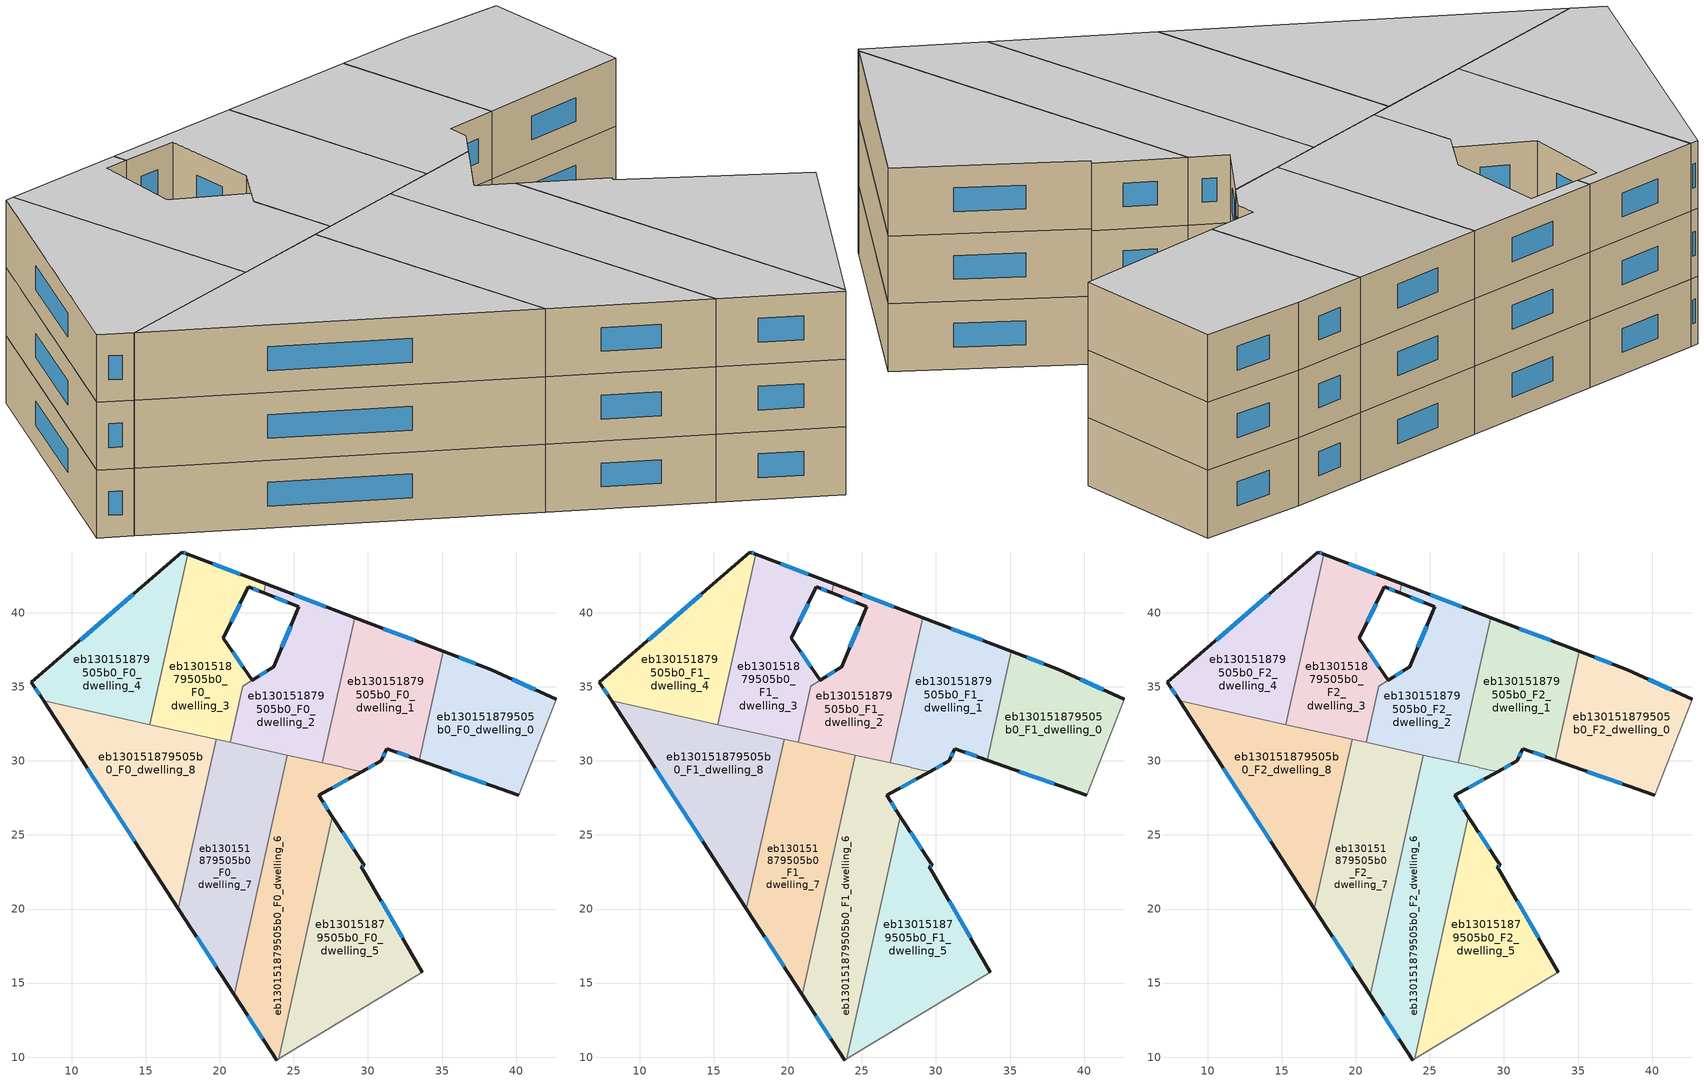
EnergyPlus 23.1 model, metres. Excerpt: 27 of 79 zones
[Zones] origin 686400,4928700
eb130151879505b0_F0_dwelling_0
 floor ground (EU_floor_Construction): 42.69,34.17 40.18,27.68 33.46,30.05 35.09,37.39 38.32,36.16 z0
 wall outside (EU_wall_Construction): 33.46,30.05 40.18,27.68 / 42.69,34.17 38.32,36.16 35.09,37.39 z0:3
 wall to eb130151879505b0_F0_dwelling_1 (EU_wall_Construction): 35.09,37.39 33.46,30.05 z0:3
 wall adiabatic (EU_wall_Construction): 40.18,27.68 42.69,34.17 z0:3
 window (EU_Window_Construction): 35.64,29.28 38,28.45 / 37.28,36.56 36.14,36.99 / 41.28,34.81 39.74,35.51 z0.97:2.03
eb130151879505b0_F0_dwelling_1
 floor ground (EU_floor_Construction): 35.09,37.39 33.46,30.05 31.26,30.83 30.91,30.01 29.58,29.27 26.93,29.86 29.1,39.66 z0
 wall outside (EU_wall_Construction): 35.09,37.39 29.1,39.66 / 29.58,29.27 30.91,30.01 31.26,30.83 33.46,30.05 z0:3
 wall to eb130151879505b0_F0_dwelling_2 (EU_wall_Construction): 29.1,39.66 26.93,29.86 z0:3
 wall to eb130151879505b0_F0_dwelling_6 (EU_wall_Construction): 26.93,29.86 28.33,29.55 29.58,29.27 z0:3
 window (EU_Window_Construction): 33.15,38.12 31.04,38.93 / 31.97,30.57 32.74,30.3 / 31.02,30.27 31.14,30.56 / 30.01,29.51 30.47,29.77 z0.97:2.03
eb130151879505b0_F0_dwelling_2
 floor ground (EU_floor_Construction): 29.1,39.66 26.93,29.86 20.71,31.24 21.55,35.03 23.65,36.35 25.33,40.4 22.95,41.34 23.09,41.95 z0
 wall outside (EU_wall_Construction): 22.95,41.34 25.33,40.4 23.65,36.35 22.2,35.45 / 29.1,39.66 23.09,41.95 z0:3
 wall to eb130151879505b0_F0_dwelling_3 (EU_wall_Construction): 23.09,41.95 22.95,41.34 / 21.55,35.03 20.71,31.24 / 22.2,35.45 21.55,35.04 z0:3
 wall to eb130151879505b0_F0_dwelling_7 (EU_wall_Construction): 20.71,31.24 24.57,30.39 z0:3
 wall to eb130151879505b0_F0_dwelling_6 (EU_wall_Construction): 24.56,30.39 26.93,29.86 z0:3
 window (EU_Window_Construction): 24.79,39.08 24.19,37.66 / 23.72,41.04 24.56,40.7 / 27.15,40.4 25.04,41.21 / 23.18,36.06 22.67,35.74 z0.97:2.03
eb130151879505b0_F0_dwelling_3
 floor ground (EU_floor_Construction): 23.09,41.95 22.95,41.34 21.94,41.75 20.22,38.27 22.2,35.45 21.55,35.04 20.71,31.24 15.27,32.45 17.82,43.95 z0
 wall outside (EU_wall_Construction): 23.09,41.95 17.82,43.95 / 22.2,35.45 20.22,38.27 21.94,41.75 22.95,41.34 z0:3
 wall to eb130151879505b0_F0_dwelling_4 (EU_wall_Construction): 17.82,43.95 15.27,32.45 z0:3
 wall to eb130151879505b0_F0_dwelling_8 (EU_wall_Construction): 15.27,32.45 19.74,31.46 z0:3
 wall to eb130151879505b0_F0_dwelling_7 (EU_wall_Construction): 19.75,31.46 20.71,31.24 z0:3
 window (EU_Window_Construction): 21.38,42.6 19.53,43.3 / 22.27,41.62 22.62,41.47 / 20.77,39.4 21.38,40.62 / 21.56,36.36 20.86,37.35 z0.97:2.03
eb130151879505b0_F0_dwelling_4
 floor ground (EU_floor_Construction): 17.82,43.95 15.27,32.45 8.11,34.04 7.29,35.31 17.44,44.1 z0
 wall outside (EU_wall_Construction): 17.82,43.95 17.44,44.1 7.29,35.31 8.11,34.04 z0:3
 wall to eb130151879505b0_F0_dwelling_8 (EU_wall_Construction): 8.11,34.04 15.27,32.45 z0:3
 window (EU_Window_Construction): 17.7,44 17.56,44.05 / 7.55,34.9 7.84,34.45 / 14.15,41.25 10.58,38.16 z0.97:2.03
eb130151879505b0_F0_dwelling_5
 floor ground (EU_floor_Construction): 29.73,22.96 29.55,22.85 33.68,15.75 23.97,9.89 27.6,26.24 z0
 wall outside (EU_wall_Construction): 33.68,15.75 29.55,22.85 29.73,22.96 27.6,26.24 z0:3
 wall adiabatic (EU_wall_Construction): 23.97,9.89 33.68,15.75 z0:3
 wall to eb130151879505b0_F0_dwelling_6 (EU_wall_Construction): 27.6,26.24 23.97,9.89 z0:3
 window (EU_Window_Construction): 29.04,24.02 28.29,25.18 / 29.61,22.88 29.67,22.92 / 32.34,18.05 30.88,20.55 z0.97:2.03
eb130151879505b0_F0_dwelling_6
 floor ground (EU_floor_Construction): 29.58,29.27 26.67,27.67 27.6,26.24 23.97,9.89 23.83,9.81 20.97,14.21 24.56,30.39 z0
 wall outside (EU_wall_Construction): 27.6,26.24 26.67,27.67 29.58,29.27 / 20.97,14.21 23.83,9.81 z0:3
 wall to eb130151879505b0_F0_dwelling_7 (EU_wall_Construction): 24.56,30.39 20.97,14.21 z0:3
 wall adiabatic (EU_wall_Construction): 23.83,9.81 23.97,9.89 z0:3
 window (EU_Window_Construction): 27.61,28.19 28.63,28.75 / 27.29,26.7 26.97,27.2 / 21.9,12.79 22.91,11.24 z0.97:2.03
eb130151879505b0_F0_dwelling_7
 floor ground (EU_floor_Construction): 24.56,30.39 20.97,14.21 17.21,20.02 19.74,31.46 z0
 wall outside (EU_wall_Construction): 17.21,20.02 20.97,14.21 z0:3
 wall to eb130151879505b0_F0_dwelling_8 (EU_wall_Construction): 19.74,31.46 17.21,20.02 z0:3
 window (EU_Window_Construction): 18.43,18.14 19.75,16.1 z0.97:2.03
eb130151879505b0_F0_dwelling_8
 floor ground (EU_floor_Construction): 19.74,31.46 17.21,20.02 8.11,34.04 z0
 wall outside (EU_wall_Construction): 8.11,34.04 17.21,20.02 z0:3
 window (EU_Window_Construction): 11.06,29.5 14.26,24.57 z0.97:2.03
eb130151879505b0_F1_dwelling_0
 floor to eb130151879505b0_F0_dwelling_0 (EU_floor_Construction): 42.69,34.17 40.18,27.68 33.46,30.05 35.09,37.39 38.32,36.16 z3
 wall outside (EU_wall_Construction): 33.46,30.05 40.18,27.68 / 42.69,34.17 38.32,36.16 35.09,37.39 z3:6
 wall to eb130151879505b0_F1_dwelling_1 (EU_wall_Construction): 35.09,37.39 33.46,30.05 z3:6
 wall adiabatic (EU_wall_Construction): 40.18,27.68 42.69,34.17 z3:6
 window (EU_Window_Construction): 35.64,29.28 38,28.45 / 37.28,36.56 36.14,36.99 / 41.28,34.81 39.74,35.51 z3.97:5.03
eb130151879505b0_F1_dwelling_1
 floor to eb130151879505b0_F0_dwelling_1 (EU_floor_Construction): 35.09,37.39 33.46,30.05 31.26,30.83 30.91,30.01 29.58,29.27 26.93,29.86 29.1,39.66 z3
 wall outside (EU_wall_Construction): 35.09,37.39 29.1,39.66 / 29.58,29.27 30.91,30.01 31.26,30.83 33.46,30.05 z3:6
 wall to eb130151879505b0_F1_dwelling_2 (EU_wall_Construction): 29.1,39.66 26.93,29.86 z3:6
 wall to eb130151879505b0_F1_dwelling_6 (EU_wall_Construction): 26.93,29.86 28.33,29.55 29.58,29.27 z3:6
 window (EU_Window_Construction): 33.15,38.12 31.04,38.93 / 31.97,30.57 32.74,30.3 / 31.02,30.27 31.14,30.56 / 30.01,29.51 30.47,29.77 z3.97:5.03
eb130151879505b0_F1_dwelling_2
 floor to eb130151879505b0_F0_dwelling_2 (EU_floor_Construction): 29.1,39.66 26.93,29.86 20.71,31.24 21.55,35.04 23.65,36.35 25.33,40.4 22.95,41.34 23.09,41.95 z3
 wall outside (EU_wall_Construction): 22.95,41.34 25.33,40.4 23.65,36.35 22.2,35.45 / 29.1,39.66 23.09,41.95 z3:6
 wall to eb130151879505b0_F1_dwelling_3 (EU_wall_Construction): 23.09,41.95 22.95,41.34 / 21.55,35.03 20.71,31.24 / 22.2,35.45 21.55,35.04 z3:6
 wall to eb130151879505b0_F1_dwelling_7 (EU_wall_Construction): 20.71,31.24 24.57,30.39 z3:6
 wall to eb130151879505b0_F1_dwelling_6 (EU_wall_Construction): 24.56,30.39 26.93,29.86 z3:6
 window (EU_Window_Construction): 24.79,39.08 24.19,37.66 / 23.72,41.04 24.56,40.7 / 27.15,40.4 25.04,41.21 / 23.18,36.06 22.67,35.74 z3.97:5.03
eb130151879505b0_F1_dwelling_3
 floor to eb130151879505b0_F0_dwelling_3 (EU_floor_Construction): 23.09,41.95 22.95,41.34 21.94,41.75 20.22,38.27 22.2,35.45 21.55,35.04 20.71,31.24 15.27,32.45 17.82,43.95 z3
 wall outside (EU_wall_Construction): 23.09,41.95 17.82,43.95 / 22.2,35.45 20.22,38.27 21.94,41.75 22.95,41.34 z3:6
 wall to eb130151879505b0_F1_dwelling_4 (EU_wall_Construction): 17.82,43.95 15.27,32.45 z3:6
 wall to eb130151879505b0_F1_dwelling_8 (EU_wall_Construction): 15.27,32.45 19.74,31.46 z3:6
 wall to eb130151879505b0_F1_dwelling_7 (EU_wall_Construction): 19.75,31.46 20.71,31.24 z3:6
 window (EU_Window_Construction): 21.38,42.6 19.53,43.3 / 22.27,41.62 22.62,41.47 / 20.77,39.4 21.38,40.62 / 21.56,36.36 20.86,37.35 z3.97:5.03
eb130151879505b0_F1_dwelling_4
 floor to eb130151879505b0_F0_dwelling_4 (EU_floor_Construction): 17.82,43.95 15.27,32.45 8.11,34.04 7.29,35.31 17.44,44.1 z3
 wall outside (EU_wall_Construction): 17.82,43.95 17.44,44.1 7.29,35.31 8.11,34.04 z3:6
 wall to eb130151879505b0_F1_dwelling_8 (EU_wall_Construction): 8.11,34.04 15.27,32.45 z3:6
 window (EU_Window_Construction): 17.7,44 17.56,44.05 / 7.55,34.9 7.84,34.45 / 14.15,41.25 10.58,38.16 z3.97:5.03
eb130151879505b0_F1_dwelling_5
 floor to eb130151879505b0_F0_dwelling_5 (EU_floor_Construction): 29.73,22.96 29.55,22.85 33.68,15.75 23.97,9.89 27.6,26.24 z3
 wall outside (EU_wall_Construction): 33.68,15.75 29.55,22.85 29.73,22.96 27.6,26.24 z3:6
 wall adiabatic (EU_wall_Construction): 23.97,9.89 33.68,15.75 z3:6
 wall to eb130151879505b0_F1_dwelling_6 (EU_wall_Construction): 27.6,26.24 23.97,9.89 z3:6
 window (EU_Window_Construction): 29.04,24.02 28.29,25.18 / 29.61,22.88 29.67,22.92 / 32.34,18.05 30.88,20.55 z3.97:5.03
eb130151879505b0_F1_dwelling_6
 floor to eb130151879505b0_F0_dwelling_6 (EU_floor_Construction): 29.58,29.27 26.67,27.67 27.6,26.24 23.97,9.89 23.83,9.81 20.97,14.21 24.56,30.39 z3
 wall outside (EU_wall_Construction): 27.6,26.24 26.67,27.67 29.58,29.27 / 20.97,14.21 23.83,9.81 z3:6
 wall to eb130151879505b0_F1_dwelling_7 (EU_wall_Construction): 24.56,30.39 20.97,14.21 z3:6
 wall adiabatic (EU_wall_Construction): 23.83,9.81 23.97,9.89 z3:6
 window (EU_Window_Construction): 27.61,28.19 28.63,28.75 / 27.29,26.7 26.97,27.2 / 21.9,12.79 22.91,11.24 z3.97:5.03
eb130151879505b0_F1_dwelling_7
 floor to eb130151879505b0_F0_dwelling_7 (EU_floor_Construction): 24.56,30.39 20.97,14.21 17.21,20.02 19.74,31.46 z3
 wall outside (EU_wall_Construction): 17.21,20.02 20.97,14.21 z3:6
 wall to eb130151879505b0_F1_dwelling_8 (EU_wall_Construction): 19.74,31.46 17.21,20.02 z3:6
 window (EU_Window_Construction): 18.43,18.14 19.75,16.1 z3.97:5.03
eb130151879505b0_F1_dwelling_8
 floor to eb130151879505b0_F0_dwelling_8 (EU_floor_Construction): 19.74,31.46 17.21,20.02 8.11,34.04 z3
 wall outside (EU_wall_Construction): 8.11,34.04 17.21,20.02 z3:6
 window (EU_Window_Construction): 11.06,29.5 14.26,24.57 z3.97:5.03
eb130151879505b0_F2_dwelling_0
 floor to eb130151879505b0_F1_dwelling_0 (EU_floor_Construction): 42.69,34.17 40.18,27.68 33.46,30.05 35.09,37.39 38.32,36.16 z6
 wall outside (EU_wall_Construction): 33.46,30.05 40.18,27.68 / 42.69,34.17 38.32,36.16 35.09,37.39 z6:9
 wall to eb130151879505b0_F2_dwelling_1 (EU_wall_Construction): 35.09,37.39 33.46,30.05 z6:9
 wall adiabatic (EU_wall_Construction): 40.18,27.68 42.69,34.17 z6:9
 window (EU_Window_Construction): 35.64,29.28 38,28.45 / 37.28,36.56 36.14,36.99 / 41.28,34.81 39.74,35.51 z6.97:8.03
 ceiling to eb130151879505b0_F3_dwelling_0 (EU_floor_Construction): 40.18,27.68 42.69,34.17 38.32,36.16 35.09,37.39 33.46,30.05 z9
eb130151879505b0_F2_dwelling_1
 floor to eb130151879505b0_F1_dwelling_1 (EU_floor_Construction): 35.09,37.39 33.46,30.05 31.26,30.83 30.91,30.01 29.58,29.27 26.93,29.86 29.1,39.66 z6
 wall outside (EU_wall_Construction): 35.09,37.39 29.1,39.66 / 29.58,29.27 30.91,30.01 31.26,30.83 33.46,30.05 z6:9
 wall to eb130151879505b0_F2_dwelling_2 (EU_wall_Construction): 29.1,39.66 26.93,29.86 z6:9
 wall to eb130151879505b0_F2_dwelling_6 (EU_wall_Construction): 26.93,29.86 28.33,29.55 29.58,29.27 z6:9
 window (EU_Window_Construction): 33.15,38.12 31.04,38.93 / 31.97,30.57 32.74,30.3 / 31.02,30.27 31.14,30.56 / 30.01,29.51 30.47,29.77 z6.97:8.03
 ceiling to eb130151879505b0_F3_dwelling_1 (EU_floor_Construction): 33.46,30.05 35.09,37.39 29.1,39.66 26.93,29.86 29.58,29.27 30.91,30.01 31.26,30.83 z9
eb130151879505b0_F2_dwelling_2
 floor to eb130151879505b0_F1_dwelling_2 (EU_floor_Construction): 29.1,39.66 26.93,29.86 20.71,31.24 21.55,35.04 23.65,36.35 25.33,40.4 22.95,41.34 23.09,41.95 z6
 wall outside (EU_wall_Construction): 22.95,41.34 25.33,40.4 23.65,36.35 22.2,35.45 / 29.1,39.66 23.09,41.95 z6:9
 wall to eb130151879505b0_F2_dwelling_3 (EU_wall_Construction): 23.09,41.95 22.95,41.34 / 21.55,35.03 20.71,31.24 / 22.2,35.45 21.55,35.04 z6:9
 wall to eb130151879505b0_F2_dwelling_7 (EU_wall_Construction): 20.71,31.24 24.57,30.39 z6:9
 wall to eb130151879505b0_F2_dwelling_6 (EU_wall_Construction): 24.56,30.39 26.93,29.86 z6:9
 window (EU_Window_Construction): 24.79,39.08 24.19,37.66 / 23.72,41.04 24.56,40.7 / 27.15,40.4 25.04,41.21 / 23.18,36.06 22.67,35.74 z6.97:8.03
 ceiling to eb130151879505b0_F3_dwelling_2 (EU_floor_Construction): 26.93,29.86 29.1,39.66 23.09,41.95 22.95,41.34 25.33,40.4 23.65,36.35 21.55,35.04 20.71,31.24 z9
eb130151879505b0_F2_dwelling_3
 floor to eb130151879505b0_F1_dwelling_3 (EU_floor_Construction): 23.09,41.95 22.95,41.34 21.94,41.75 20.22,38.27 22.2,35.45 21.55,35.04 20.71,31.24 15.27,32.45 17.82,43.95 z6
 wall outside (EU_wall_Construction): 23.09,41.95 17.82,43.95 / 22.2,35.45 20.22,38.27 21.94,41.75 22.95,41.34 z6:9
 wall to eb130151879505b0_F2_dwelling_4 (EU_wall_Construction): 17.82,43.95 15.27,32.45 z6:9
 wall to eb130151879505b0_F2_dwelling_8 (EU_wall_Construction): 15.27,32.45 19.74,31.46 z6:9
 wall to eb130151879505b0_F2_dwelling_7 (EU_wall_Construction): 19.75,31.46 20.71,31.24 z6:9
 window (EU_Window_Construction): 21.38,42.6 19.53,43.3 / 22.27,41.62 22.62,41.47 / 20.77,39.4 21.38,40.62 / 21.56,36.36 20.86,37.35 z6.97:8.03
 ceiling to eb130151879505b0_F3_dwelling_3 (EU_floor_Construction): 20.71,31.24 21.55,35.04 22.2,35.45 20.22,38.27 21.94,41.75 22.95,41.34 23.09,41.95 17.82,43.95 15.27,32.45 z9
eb130151879505b0_F2_dwelling_4
 floor to eb130151879505b0_F1_dwelling_4 (EU_floor_Construction): 17.82,43.95 15.27,32.45 8.11,34.04 7.29,35.31 17.44,44.1 z6
 wall outside (EU_wall_Construction): 17.82,43.95 17.44,44.1 7.29,35.31 8.11,34.04 z6:9
 wall to eb130151879505b0_F2_dwelling_8 (EU_wall_Construction): 8.11,34.04 15.27,32.45 z6:9
 window (EU_Window_Construction): 17.7,44 17.56,44.05 / 7.55,34.9 7.84,34.45 / 14.15,41.25 10.58,38.16 z6.97:8.03
 ceiling to eb130151879505b0_F3_dwelling_4 (EU_floor_Construction): 15.27,32.45 17.82,43.95 17.44,44.1 7.29,35.31 8.11,34.04 z9
eb130151879505b0_F2_dwelling_5
 floor to eb130151879505b0_F1_dwelling_5 (EU_floor_Construction): 29.73,22.96 29.55,22.85 33.68,15.75 23.97,9.89 27.6,26.24 z6
 wall outside (EU_wall_Construction): 33.68,15.75 29.55,22.85 29.73,22.96 27.6,26.24 z6:9
 wall adiabatic (EU_wall_Construction): 23.97,9.89 33.68,15.75 z6:9
 wall to eb130151879505b0_F2_dwelling_6 (EU_wall_Construction): 27.6,26.24 23.97,9.89 z6:9
 window (EU_Window_Construction): 29.04,24.02 28.29,25.18 / 29.61,22.88 29.67,22.92 / 32.34,18.05 30.88,20.55 z6.97:8.03
 ceiling to eb130151879505b0_F3_dwelling_5 (EU_floor_Construction): 33.68,15.75 29.55,22.85 29.73,22.96 27.6,26.24 23.97,9.89 z9
eb130151879505b0_F2_dwelling_6
 floor to eb130151879505b0_F1_dwelling_6 (EU_floor_Construction): 29.58,29.27 26.67,27.67 27.6,26.24 23.97,9.89 23.83,9.81 20.97,14.21 24.56,30.39 z6
 wall outside (EU_wall_Construction): 27.6,26.24 26.67,27.67 29.58,29.27 / 20.97,14.21 23.83,9.81 z6:9
 wall to eb130151879505b0_F2_dwelling_7 (EU_wall_Construction): 24.56,30.39 20.97,14.21 z6:9
 wall adiabatic (EU_wall_Construction): 23.83,9.81 23.97,9.89 z6:9
 window (EU_Window_Construction): 27.61,28.19 28.63,28.75 / 27.29,26.7 26.97,27.2 / 21.9,12.79 22.91,11.24 z6.97:8.03
 ceiling to eb130151879505b0_F3_dwelling_6 (EU_floor_Construction): 23.97,9.89 27.6,26.24 26.67,27.67 29.58,29.27 24.56,30.39 20.97,14.21 23.83,9.81 z9
eb130151879505b0_F2_dwelling_7
 floor to eb130151879505b0_F1_dwelling_7 (EU_floor_Construction): 24.56,30.39 20.97,14.21 17.21,20.02 19.74,31.46 z6
 wall outside (EU_wall_Construction): 17.21,20.02 20.97,14.21 z6:9
 wall to eb130151879505b0_F2_dwelling_8 (EU_wall_Construction): 19.74,31.46 17.21,20.02 z6:9
 window (EU_Window_Construction): 18.43,18.14 19.75,16.1 z6.97:8.03
 ceiling to eb130151879505b0_F3_dwelling_7 (EU_floor_Construction): 20.97,14.21 24.56,30.39 19.74,31.46 17.21,20.02 z9
eb130151879505b0_F2_dwelling_8
 floor to eb130151879505b0_F1_dwelling_8 (EU_floor_Construction): 19.74,31.46 17.21,20.02 8.11,34.04 z6
 wall outside (EU_wall_Construction): 8.11,34.04 17.21,20.02 z6:9
 window (EU_Window_Construction): 11.06,29.5 14.26,24.57 z6.97:8.03
 ceiling to eb130151879505b0_F3_dwelling_8 (EU_floor_Construction): 17.21,20.02 19.74,31.46 8.11,34.04 z9
[Building]
EU S2 Campaign: North Axis=0; Terrain=City; Solar Distribution=FullExterior
[Site:Location]
Bologna: Latitude=44.5; Longitude=11.25; Time Zone=1; Elevation=37
[SizingPeriod:WeatherFileDays]
AnnualSizingPeriod: Begin Month=1; Begin Day of Month=1; End Month=12; End Day of Month=31; Day of Week for Start Day=Monday; Use Weather File Daylight Saving Period=No; Use Weather File Rain and Snow Indicators=No
[MATERIAL]
EU_InternalMass_Material: Roughness=MediumRough; Thickness=0.1; Conductivity=1; Density=1800; Specific Heat=900; Thermal Absorptance=0.9; Solar Absorptance=0.7; Visible Absorptance=0.7
[MATERIAL:NOMASS] Roughness=MediumRough; Thermal Absorptance=0.9; Solar Absorptance=0.7; Visible Absorptance=0.7
Name | Thermal Resistance
EU_wall_NoMass | 0.779417
EU_floor_NoMass | 0.588222
[WINDOWMATERIAL:SIMPLEGLAZINGSYSTEM]
EU_Window_SimpleGlazing: UFactor=5.16242; Solar Heat Gain Coefficient=0.85; Visible Transmittance=0.85
[CONSTRUCTION]
EU_wall_Construction: EU_wall_NoMass
EU_floor_Construction: EU_floor_NoMass
EU_Window_Construction: EU_Window_SimpleGlazing
EU_InternalMass_Construction: EU_InternalMass_Material
[ZONE] Type=1; Multiplier=1; Ceiling Height=autocalculate; Floor Area=autocalculate; Part of Total Floor Area=Yes
Name | Volume
eb130151879505b0_F0_dwelling_0; eb130151879505b0_F1_dwelling_0; eb130151879505b0_F2_dwelling_0 | 167.544
eb130151879505b0_F0_dwelling_1; eb130151879505b0_F1_dwelling_1; eb130151879505b0_F2_dwelling_1 | 167.555
eb130151879505b0_F0_dwelling_2 | 166.694
eb130151879505b0_F1_dwelling_2; eb130151879505b0_F2_dwelling_2 | 166.708
eb130151879505b0_F0_dwelling_3; eb130151879505b0_F1_dwelling_3; eb130151879505b0_F2_dwelling_3 | 168.434
eb130151879505b0_F0_dwelling_4; eb130151879505b0_F1_dwelling_4; eb130151879505b0_F2_dwelling_4 | 167.542
eb130151879505b0_F0_dwelling_5; eb130151879505b0_F1_dwelling_5; eb130151879505b0_F2_dwelling_5 | 207.265
eb130151879505b0_F0_dwelling_6; eb130151879505b0_F1_dwelling_6; eb130151879505b0_F2_dwelling_6 | 211.635
eb130151879505b0_F0_dwelling_7; eb130151879505b0_F1_dwelling_7; eb130151879505b0_F2_dwelling_7 | 209.461
eb130151879505b0_F0_dwelling_8; eb130151879505b0_F1_dwelling_8; eb130151879505b0_F2_dwelling_8 | 209.459
[INTERNALMASS] Construction=EU_InternalMass_Construction
Name | Zone or ZoneList | Surface Area
eb130151879505b0_F0_dwelling_0_EU_InternalMass | eb130151879505b0_F0_dwelling_0 | 55.8482
eb130151879505b0_F0_dwelling_1_EU_InternalMass | eb130151879505b0_F0_dwelling_1 | 55.8522
eb130151879505b0_F0_dwelling_2_EU_InternalMass | eb130151879505b0_F0_dwelling_2 | 55.5715
eb130151879505b0_F0_dwelling_3_EU_InternalMass | eb130151879505b0_F0_dwelling_3 | 56.1447
eb130151879505b0_F0_dwelling_4_EU_InternalMass | eb130151879505b0_F0_dwelling_4 | 55.8472
eb130151879505b0_F0_dwelling_5_EU_InternalMass | eb130151879505b0_F0_dwelling_5 | 69.0888
eb130151879505b0_F0_dwelling_6_EU_InternalMass | eb130151879505b0_F0_dwelling_6 | 70.5461
eb130151879505b0_F0_dwelling_7_EU_InternalMass | eb130151879505b0_F0_dwelling_7 | 69.8207
eb130151879505b0_F0_dwelling_8_EU_InternalMass | eb130151879505b0_F0_dwelling_8 | 69.8195
eb130151879505b0_F1_dwelling_0_EU_InternalMass | eb130151879505b0_F1_dwelling_0 | 55.8482
eb130151879505b0_F1_dwelling_1_EU_InternalMass | eb130151879505b0_F1_dwelling_1 | 55.8522
eb130151879505b0_F1_dwelling_2_EU_InternalMass | eb130151879505b0_F1_dwelling_2 | 55.5715
eb130151879505b0_F1_dwelling_3_EU_InternalMass | eb130151879505b0_F1_dwelling_3 | 56.1447
eb130151879505b0_F1_dwelling_4_EU_InternalMass | eb130151879505b0_F1_dwelling_4 | 55.8472
eb130151879505b0_F1_dwelling_5_EU_InternalMass | eb130151879505b0_F1_dwelling_5 | 69.0888
eb130151879505b0_F1_dwelling_6_EU_InternalMass | eb130151879505b0_F1_dwelling_6 | 70.5461
eb130151879505b0_F1_dwelling_7_EU_InternalMass | eb130151879505b0_F1_dwelling_7 | 69.8207
eb130151879505b0_F1_dwelling_8_EU_InternalMass | eb130151879505b0_F1_dwelling_8 | 69.8195
eb130151879505b0_F2_dwelling_0_EU_InternalMass | eb130151879505b0_F2_dwelling_0 | 55.8482
eb130151879505b0_F2_dwelling_1_EU_InternalMass | eb130151879505b0_F2_dwelling_1 | 55.8522
eb130151879505b0_F2_dwelling_2_EU_InternalMass | eb130151879505b0_F2_dwelling_2 | 55.5715
eb130151879505b0_F2_dwelling_3_EU_InternalMass | eb130151879505b0_F2_dwelling_3 | 56.1447
eb130151879505b0_F2_dwelling_4_EU_InternalMass | eb130151879505b0_F2_dwelling_4 | 55.8472
eb130151879505b0_F2_dwelling_5_EU_InternalMass | eb130151879505b0_F2_dwelling_5 | 69.0888
eb130151879505b0_F2_dwelling_6_EU_InternalMass | eb130151879505b0_F2_dwelling_6 | 70.5461
eb130151879505b0_F2_dwelling_7_EU_InternalMass | eb130151879505b0_F2_dwelling_7 | 69.8207
eb130151879505b0_F2_dwelling_8_EU_InternalMass | eb130151879505b0_F2_dwelling_8 | 69.8195
[OTHEREQUIPMENT] Fuel Type=Electricity; Design Level Calculation Method=Watts/Area; Power per Zone Floor Area=1; Fraction Latent=0; Fraction Radiant=0; Fraction Lost=0; Carbon Dioxide Generation Rate=0; EndUse Subcategory=EU_Step8_InternalGains
Name | Zone or ZoneList or Space or SpaceList | Schedule
EU_Step8_InternalGain_eb130151879505b0_F0_dwelling_0_f000 | eb130151879505b0_F0_dwelling_0 | EU_Step8_GainSchedule_eb130151879505b0_F0_dwelling_0_f000
EU_Step8_InternalGain_eb130151879505b0_F0_dwelling_1_f000 | eb130151879505b0_F0_dwelling_1 | EU_Step8_GainSchedule_eb130151879505b0_F0_dwelling_1_f000
EU_Step8_InternalGain_eb130151879505b0_F0_dwelling_2_f000 | eb130151879505b0_F0_dwelling_2 | EU_Step8_GainSchedule_eb130151879505b0_F0_dwelling_2_f000
EU_Step8_InternalGain_eb130151879505b0_F0_dwelling_3_f000 | eb130151879505b0_F0_dwelling_3 | EU_Step8_GainSchedule_eb130151879505b0_F0_dwelling_3_f000
EU_Step8_InternalGain_eb130151879505b0_F0_dwelling_4_f000 | eb130151879505b0_F0_dwelling_4 | EU_Step8_GainSchedule_eb130151879505b0_F0_dwelling_4_f000
EU_Step8_InternalGain_eb130151879505b0_F0_dwelling_5_f000 | eb130151879505b0_F0_dwelling_5 | EU_Step8_GainSchedule_eb130151879505b0_F0_dwelling_5_f000
EU_Step8_InternalGain_eb130151879505b0_F0_dwelling_6_f000 | eb130151879505b0_F0_dwelling_6 | EU_Step8_GainSchedule_eb130151879505b0_F0_dwelling_6_f000
EU_Step8_InternalGain_eb130151879505b0_F0_dwelling_7_f000 | eb130151879505b0_F0_dwelling_7 | EU_Step8_GainSchedule_eb130151879505b0_F0_dwelling_7_f000
EU_Step8_InternalGain_eb130151879505b0_F0_dwelling_8_f000 | eb130151879505b0_F0_dwelling_8 | EU_Step8_GainSchedule_eb130151879505b0_F0_dwelling_8_f000
EU_Step8_InternalGain_eb130151879505b0_F1_dwelling_0_f000 | eb130151879505b0_F1_dwelling_0 | EU_Step8_GainSchedule_eb130151879505b0_F1_dwelling_0_f000
EU_Step8_InternalGain_eb130151879505b0_F1_dwelling_1_f000 | eb130151879505b0_F1_dwelling_1 | EU_Step8_GainSchedule_eb130151879505b0_F1_dwelling_1_f000
EU_Step8_InternalGain_eb130151879505b0_F1_dwelling_2_f000 | eb130151879505b0_F1_dwelling_2 | EU_Step8_GainSchedule_eb130151879505b0_F1_dwelling_2_f000
EU_Step8_InternalGain_eb130151879505b0_F1_dwelling_3_f000 | eb130151879505b0_F1_dwelling_3 | EU_Step8_GainSchedule_eb130151879505b0_F1_dwelling_3_f000
EU_Step8_InternalGain_eb130151879505b0_F1_dwelling_4_f000 | eb130151879505b0_F1_dwelling_4 | EU_Step8_GainSchedule_eb130151879505b0_F1_dwelling_4_f000
EU_Step8_InternalGain_eb130151879505b0_F1_dwelling_5_f000 | eb130151879505b0_F1_dwelling_5 | EU_Step8_GainSchedule_eb130151879505b0_F1_dwelling_5_f000
EU_Step8_InternalGain_eb130151879505b0_F1_dwelling_6_f000 | eb130151879505b0_F1_dwelling_6 | EU_Step8_GainSchedule_eb130151879505b0_F1_dwelling_6_f000
EU_Step8_InternalGain_eb130151879505b0_F1_dwelling_7_f000 | eb130151879505b0_F1_dwelling_7 | EU_Step8_GainSchedule_eb130151879505b0_F1_dwelling_7_f000
EU_Step8_InternalGain_eb130151879505b0_F1_dwelling_8_f000 | eb130151879505b0_F1_dwelling_8 | EU_Step8_GainSchedule_eb130151879505b0_F1_dwelling_8_f000
EU_Step8_InternalGain_eb130151879505b0_F2_dwelling_0_f000 | eb130151879505b0_F2_dwelling_0 | EU_Step8_GainSchedule_eb130151879505b0_F2_dwelling_0_f000
EU_Step8_InternalGain_eb130151879505b0_F2_dwelling_1_f000 | eb130151879505b0_F2_dwelling_1 | EU_Step8_GainSchedule_eb130151879505b0_F2_dwelling_1_f000
EU_Step8_InternalGain_eb130151879505b0_F2_dwelling_2_f000 | eb130151879505b0_F2_dwelling_2 | EU_Step8_GainSchedule_eb130151879505b0_F2_dwelling_2_f000
EU_Step8_InternalGain_eb130151879505b0_F2_dwelling_3_f000 | eb130151879505b0_F2_dwelling_3 | EU_Step8_GainSchedule_eb130151879505b0_F2_dwelling_3_f000
EU_Step8_InternalGain_eb130151879505b0_F2_dwelling_4_f000 | eb130151879505b0_F2_dwelling_4 | EU_Step8_GainSchedule_eb130151879505b0_F2_dwelling_4_f000
EU_Step8_InternalGain_eb130151879505b0_F2_dwelling_5_f000 | eb130151879505b0_F2_dwelling_5 | EU_Step8_GainSchedule_eb130151879505b0_F2_dwelling_5_f000
EU_Step8_InternalGain_eb130151879505b0_F2_dwelling_6_f000 | eb130151879505b0_F2_dwelling_6 | EU_Step8_GainSchedule_eb130151879505b0_F2_dwelling_6_f000
EU_Step8_InternalGain_eb130151879505b0_F2_dwelling_7_f000 | eb130151879505b0_F2_dwelling_7 | EU_Step8_GainSchedule_eb130151879505b0_F2_dwelling_7_f000
EU_Step8_InternalGain_eb130151879505b0_F2_dwelling_8_f000 | eb130151879505b0_F2_dwelling_8 | EU_Step8_GainSchedule_eb130151879505b0_F2_dwelling_8_f000
[ZONEVENTILATION:DESIGNFLOWRATE] Schedule=EU_AlwaysOn; Design Flow Rate Calculation Method=AirChanges/Hour; Air Changes per Hour=0.712058; Ventilation Type=Natural; Fan Pressure Rise=0; Fan Total Efficiency=1; Constant Term Coefficient=1; Temperature Term Coefficient=0; Velocity Term Coefficient=0; Velocity Squared Term Coefficient=0; Minimum Indoor Temperature=-100; Maximum Indoor Temperature=100; Delta Temperature=-100; Minimum Outdoor Temperature=-100; Maximum Outdoor Temperature=100; Maximum Wind Speed=40
Name | Zone or ZoneList or Space or SpaceList
EU_ConstantAir_eb130151879505b0_F0_dwelling_0 | eb130151879505b0_F0_dwelling_0
EU_ConstantAir_eb130151879505b0_F0_dwelling_1 | eb130151879505b0_F0_dwelling_1
EU_ConstantAir_eb130151879505b0_F0_dwelling_2 | eb130151879505b0_F0_dwelling_2
EU_ConstantAir_eb130151879505b0_F0_dwelling_3 | eb130151879505b0_F0_dwelling_3
EU_ConstantAir_eb130151879505b0_F0_dwelling_4 | eb130151879505b0_F0_dwelling_4
EU_ConstantAir_eb130151879505b0_F0_dwelling_5 | eb130151879505b0_F0_dwelling_5
EU_ConstantAir_eb130151879505b0_F0_dwelling_6 | eb130151879505b0_F0_dwelling_6
EU_ConstantAir_eb130151879505b0_F0_dwelling_7 | eb130151879505b0_F0_dwelling_7
EU_ConstantAir_eb130151879505b0_F0_dwelling_8 | eb130151879505b0_F0_dwelling_8
EU_ConstantAir_eb130151879505b0_F1_dwelling_0 | eb130151879505b0_F1_dwelling_0
EU_ConstantAir_eb130151879505b0_F1_dwelling_1 | eb130151879505b0_F1_dwelling_1
EU_ConstantAir_eb130151879505b0_F1_dwelling_2 | eb130151879505b0_F1_dwelling_2
EU_ConstantAir_eb130151879505b0_F1_dwelling_3 | eb130151879505b0_F1_dwelling_3
EU_ConstantAir_eb130151879505b0_F1_dwelling_4 | eb130151879505b0_F1_dwelling_4
EU_ConstantAir_eb130151879505b0_F1_dwelling_5 | eb130151879505b0_F1_dwelling_5
EU_ConstantAir_eb130151879505b0_F1_dwelling_6 | eb130151879505b0_F1_dwelling_6
EU_ConstantAir_eb130151879505b0_F1_dwelling_7 | eb130151879505b0_F1_dwelling_7
EU_ConstantAir_eb130151879505b0_F1_dwelling_8 | eb130151879505b0_F1_dwelling_8
EU_ConstantAir_eb130151879505b0_F2_dwelling_0 | eb130151879505b0_F2_dwelling_0
EU_ConstantAir_eb130151879505b0_F2_dwelling_1 | eb130151879505b0_F2_dwelling_1
EU_ConstantAir_eb130151879505b0_F2_dwelling_2 | eb130151879505b0_F2_dwelling_2
EU_ConstantAir_eb130151879505b0_F2_dwelling_3 | eb130151879505b0_F2_dwelling_3
EU_ConstantAir_eb130151879505b0_F2_dwelling_4 | eb130151879505b0_F2_dwelling_4
EU_ConstantAir_eb130151879505b0_F2_dwelling_5 | eb130151879505b0_F2_dwelling_5
EU_ConstantAir_eb130151879505b0_F2_dwelling_6 | eb130151879505b0_F2_dwelling_6
EU_ConstantAir_eb130151879505b0_F2_dwelling_7 | eb130151879505b0_F2_dwelling_7
EU_ConstantAir_eb130151879505b0_F2_dwelling_8 | eb130151879505b0_F2_dwelling_8
[HVACTEMPLATE:THERMOSTAT] Constant Heating Setpoint=20; Constant Cooling Setpoint=50
EU_HeatOnly_eb130151879505b0_F0_dwelling_0; EU_HeatOnly_eb130151879505b0_F0_dwelling_1; EU_HeatOnly_eb130151879505b0_F0_dwelling_2; EU_HeatOnly_eb130151879505b0_F0_dwelling_3; EU_HeatOnly_eb130151879505b0_F0_dwelling_4; EU_HeatOnly_eb130151879505b0_F0_dwelling_5; EU_HeatOnly_eb130151879505b0_F0_dwelling_6; EU_HeatOnly_eb130151879505b0_F0_dwelling_7; EU_HeatOnly_eb130151879505b0_F0_dwelling_8; EU_HeatOnly_eb130151879505b0_F1_dwelling_0; EU_HeatOnly_eb130151879505b0_F1_dwelling_1; EU_HeatOnly_eb130151879505b0_F1_dwelling_2; EU_HeatOnly_eb130151879505b0_F1_dwelling_3; EU_HeatOnly_eb130151879505b0_F1_dwelling_4; EU_HeatOnly_eb130151879505b0_F1_dwelling_5; EU_HeatOnly_eb130151879505b0_F1_dwelling_6; EU_HeatOnly_eb130151879505b0_F1_dwelling_7; EU_HeatOnly_eb130151879505b0_F1_dwelling_8; EU_HeatOnly_eb130151879505b0_F2_dwelling_0; EU_HeatOnly_eb130151879505b0_F2_dwelling_1; EU_HeatOnly_eb130151879505b0_F2_dwelling_2; EU_HeatOnly_eb130151879505b0_F2_dwelling_3; EU_HeatOnly_eb130151879505b0_F2_dwelling_4; EU_HeatOnly_eb130151879505b0_F2_dwelling_5; EU_HeatOnly_eb130151879505b0_F2_dwelling_6; EU_HeatOnly_eb130151879505b0_F2_dwelling_7; EU_HeatOnly_eb130151879505b0_F2_dwelling_8; EU_HeatOnly_eb130151879505b0_F3_dwelling_0; EU_HeatOnly_eb130151879505b0_F3_dwelling_1; EU_HeatOnly_eb130151879505b0_F3_dwelling_2; EU_HeatOnly_eb130151879505b0_F3_dwelling_3; EU_HeatOnly_eb130151879505b0_F3_dwelling_4; EU_HeatOnly_eb130151879505b0_F3_dwelling_5; EU_HeatOnly_eb130151879505b0_F3_dwelling_6; EU_HeatOnly_eb130151879505b0_F3_dwelling_7; EU_HeatOnly_eb130151879505b0_F3_dwelling_8; EU_HeatOnly_eb130151879505b0_F4_dwelling_0; EU_HeatOnly_eb130151879505b0_F4_dwelling_1; EU_HeatOnly_eb130151879505b0_F4_dwelling_2; EU_HeatOnly_eb130151879505b0_F4_dwelling_3; EU_HeatOnly_eb130151879505b0_F4_dwelling_4; EU_HeatOnly_eb130151879505b0_F4_dwelling_5; EU_HeatOnly_eb130151879505b0_F4_dwelling_6; EU_HeatOnly_eb130151879505b0_F4_dwelling_7; EU_HeatOnly_eb130151879505b0_F4_dwelling_8; EU_HeatOnly_eb130151879505b0_F5_dwelling_0; EU_HeatOnly_eb130151879505b0_F5_dwelling_1; EU_HeatOnly_eb130151879505b0_F5_dwelling_2; EU_HeatOnly_eb130151879505b0_F5_dwelling_3; EU_HeatOnly_eb130151879505b0_F5_dwelling_4; EU_HeatOnly_eb130151879505b0_F5_dwelling_5; EU_HeatOnly_eb130151879505b0_F5_dwelling_6; EU_HeatOnly_eb130151879505b0_F5_dwelling_7; EU_HeatOnly_eb130151879505b0_F5_dwelling_8; EU_HeatOnly_eb130151879505b0_F6_dwelling_0; EU_HeatOnly_eb130151879505b0_F6_dwelling_1; EU_HeatOnly_eb130151879505b0_F6_dwelling_2; EU_HeatOnly_eb130151879505b0_F6_dwelling_3; EU_HeatOnly_eb130151879505b0_F6_dwelling_4; EU_HeatOnly_eb130151879505b0_F6_dwelling_5; EU_HeatOnly_eb130151879505b0_F6_dwelling_6; EU_HeatOnly_eb130151879505b0_F6_dwelling_7; EU_HeatOnly_eb130151879505b0_F6_dwelling_8; EU_HeatOnly_eb130151879505b0_F7_dwelling_0; EU_HeatOnly_eb130151879505b0_F7_dwelling_1; EU_HeatOnly_eb130151879505b0_F7_dwelling_2; EU_HeatOnly_eb130151879505b0_F7_dwelling_3; EU_HeatOnly_eb130151879505b0_F7_dwelling_4; EU_HeatOnly_eb130151879505b0_F7_dwelling_5; EU_HeatOnly_eb130151879505b0_F7_dwelling_6; EU_HeatOnly_eb130151879505b0_F7_dwelling_7; EU_HeatOnly_eb130151879505b0_F8_dwelling_0; EU_HeatOnly_eb130151879505b0_F8_dwelling_1; EU_HeatOnly_eb130151879505b0_F8_dwelling_2; EU_HeatOnly_eb130151879505b0_F8_dwelling_3; EU_HeatOnly_eb130151879505b0_F8_dwelling_4; EU_HeatOnly_eb130151879505b0_F8_dwelling_5; EU_HeatOnly_eb130151879505b0_F8_dwelling_6; EU_HeatOnly_eb130151879505b0_F8_dwelling_7
[HVACTEMPLATE:ZONE:IDEALLOADSAIRSYSTEM] System Availability Schedule=EU_AlwaysOn; Maximum Heating Supply Air Temperature=50; Minimum Cooling Supply Air Temperature=13; Maximum Heating Supply Air Humidity Ratio=0.0156; Minimum Cooling Supply Air Humidity Ratio=0.0077; Heating Limit=NoLimit; Cooling Limit=NoLimit; Heating Availability Schedule=EU_AlwaysOn; Cooling Availability Schedule=EU_CoolingOff; Dehumidification Control Type=ConstantSensibleHeatRatio; Cooling Sensible Heat Ratio=0.7; Dehumidification Setpoint=60; Humidification Control Type=None; Humidification Setpoint=30; Outdoor Air Method=None; Outdoor Air Flow Rate per Person=0.00944; Outdoor Air Flow Rate per Zone Floor Area=0; Outdoor Air Flow Rate per Zone=0; Demand Controlled Ventilation Type=None; Outdoor Air Economizer Type=NoEconomizer; Heat Recovery Type=None; Sensible Heat Recovery Effectiveness=0.7; Latent Heat Recovery Effectiveness=0.65
Name | Template Thermostat
eb130151879505b0_F0_dwelling_0 | EU_HeatOnly_eb130151879505b0_F0_dwelling_0
eb130151879505b0_F0_dwelling_1 | EU_HeatOnly_eb130151879505b0_F0_dwelling_1
eb130151879505b0_F0_dwelling_2 | EU_HeatOnly_eb130151879505b0_F0_dwelling_2
eb130151879505b0_F0_dwelling_3 | EU_HeatOnly_eb130151879505b0_F0_dwelling_3
eb130151879505b0_F0_dwelling_4 | EU_HeatOnly_eb130151879505b0_F0_dwelling_4
eb130151879505b0_F0_dwelling_5 | EU_HeatOnly_eb130151879505b0_F0_dwelling_5
eb130151879505b0_F0_dwelling_6 | EU_HeatOnly_eb130151879505b0_F0_dwelling_6
eb130151879505b0_F0_dwelling_7 | EU_HeatOnly_eb130151879505b0_F0_dwelling_7
eb130151879505b0_F0_dwelling_8 | EU_HeatOnly_eb130151879505b0_F0_dwelling_8
eb130151879505b0_F1_dwelling_0 | EU_HeatOnly_eb130151879505b0_F1_dwelling_0
eb130151879505b0_F1_dwelling_1 | EU_HeatOnly_eb130151879505b0_F1_dwelling_1
eb130151879505b0_F1_dwelling_2 | EU_HeatOnly_eb130151879505b0_F1_dwelling_2
eb130151879505b0_F1_dwelling_3 | EU_HeatOnly_eb130151879505b0_F1_dwelling_3
eb130151879505b0_F1_dwelling_4 | EU_HeatOnly_eb130151879505b0_F1_dwelling_4
eb130151879505b0_F1_dwelling_5 | EU_HeatOnly_eb130151879505b0_F1_dwelling_5
eb130151879505b0_F1_dwelling_6 | EU_HeatOnly_eb130151879505b0_F1_dwelling_6
eb130151879505b0_F1_dwelling_7 | EU_HeatOnly_eb130151879505b0_F1_dwelling_7
eb130151879505b0_F1_dwelling_8 | EU_HeatOnly_eb130151879505b0_F1_dwelling_8
eb130151879505b0_F2_dwelling_0 | EU_HeatOnly_eb130151879505b0_F2_dwelling_0
eb130151879505b0_F2_dwelling_1 | EU_HeatOnly_eb130151879505b0_F2_dwelling_1
eb130151879505b0_F2_dwelling_2 | EU_HeatOnly_eb130151879505b0_F2_dwelling_2
eb130151879505b0_F2_dwelling_3 | EU_HeatOnly_eb130151879505b0_F2_dwelling_3
eb130151879505b0_F2_dwelling_4 | EU_HeatOnly_eb130151879505b0_F2_dwelling_4
eb130151879505b0_F2_dwelling_5 | EU_HeatOnly_eb130151879505b0_F2_dwelling_5
eb130151879505b0_F2_dwelling_6 | EU_HeatOnly_eb130151879505b0_F2_dwelling_6
eb130151879505b0_F2_dwelling_7 | EU_HeatOnly_eb130151879505b0_F2_dwelling_7
eb130151879505b0_F2_dwelling_8 | EU_HeatOnly_eb130151879505b0_F2_dwelling_8
[SIZING:ZONE] Zone Cooling Design Supply Air Temperature Input Method=SupplyAirTemperature; Zone Cooling Design Supply Air Temperature=13; Zone Heating Design Supply Air Temperature Input Method=SupplyAirTemperature; Zone Heating Design Supply Air Temperature=50; Zone Cooling Design Supply Air Humidity Ratio=0.008; Zone Heating Design Supply Air Humidity Ratio=0.008; Cooling Design Air Flow Method=DesignDay; Cooling Design Air Flow Rate=0; Cooling Minimum Air Flow per Zone Floor Area=0.000762; Cooling Minimum Air Flow=0; Cooling Minimum Air Flow Fraction=0.2; Heating Design Air Flow Method=DesignDay; Heating Design Air Flow Rate=0; Heating Maximum Air Flow per Zone Floor Area=0.002032; Heating Maximum Air Flow=0.141576; Heating Maximum Air Flow Fraction=0.3; Account for Dedicated Outdoor Air System=No; Dedicated Outdoor Air System Control Strategy=NeutralSupplyAir; Dedicated Outdoor Air Low Setpoint Temperature for Design=autosize; Dedicated Outdoor Air High Setpoint Temperature for Design=autosize; Zone Load Sizing Method=Sensible Load Only No Latent Load; Zone Latent Cooling Design Supply Air Humidity Ratio Input Method=HumidityRatioDifference; Zone Cooling Design Supply Air Humidity Ratio Difference=0.005; Zone Latent Heating Design Supply Air Humidity Ratio Input Method=HumidityRatioDifference; Zone Humidification Design Supply Air Humidity Ratio Difference=0.005
eb130151879505b0_F0_dwelling_0; eb130151879505b0_F0_dwelling_1; eb130151879505b0_F0_dwelling_2; eb130151879505b0_F0_dwelling_3; eb130151879505b0_F0_dwelling_4; eb130151879505b0_F0_dwelling_5; eb130151879505b0_F0_dwelling_6; eb130151879505b0_F0_dwelling_7; eb130151879505b0_F0_dwelling_8; eb130151879505b0_F1_dwelling_0; eb130151879505b0_F1_dwelling_1; eb130151879505b0_F1_dwelling_2; eb130151879505b0_F1_dwelling_3; eb130151879505b0_F1_dwelling_4; eb130151879505b0_F1_dwelling_5; eb130151879505b0_F1_dwelling_6; eb130151879505b0_F1_dwelling_7; eb130151879505b0_F1_dwelling_8; eb130151879505b0_F2_dwelling_0; eb130151879505b0_F2_dwelling_1; eb130151879505b0_F2_dwelling_2; eb130151879505b0_F2_dwelling_3; eb130151879505b0_F2_dwelling_4; eb130151879505b0_F2_dwelling_5; eb130151879505b0_F2_dwelling_6; eb130151879505b0_F2_dwelling_7; eb130151879505b0_F2_dwelling_8
[SCHEDULE:CONSTANT]
Name | Hourly Value
EU_AlwaysOn | 1
EU_CoolingOff | 0
[SCHEDULE:FILE] Column Number=1; Rows to Skip at Top=0; Number of Hours of Data=8760; Column Separator=Comma; Interpolate to Timestep=No; Minutes per Item=60; Adjust Schedule for Daylight Savings=Yes
Name | File
EU_Step8_GainSchedule_eb130151879505b0_F0_dwelling_0_f000 | ../../schedules/eb130151879505b0/eb130151879505b0_F0_dwelling_0_f000_gain.csv
EU_Step8_GainSchedule_eb130151879505b0_F0_dwelling_1_f000 | ../../schedules/eb130151879505b0/eb130151879505b0_F0_dwelling_1_f000_gain.csv
EU_Step8_GainSchedule_eb130151879505b0_F0_dwelling_2_f000 | ../../schedules/eb130151879505b0/eb130151879505b0_F0_dwelling_2_f000_gain.csv
EU_Step8_GainSchedule_eb130151879505b0_F0_dwelling_3_f000 | ../../schedules/eb130151879505b0/eb130151879505b0_F0_dwelling_3_f000_gain.csv
EU_Step8_GainSchedule_eb130151879505b0_F0_dwelling_4_f000 | ../../schedules/eb130151879505b0/eb130151879505b0_F0_dwelling_4_f000_gain.csv
EU_Step8_GainSchedule_eb130151879505b0_F0_dwelling_5_f000 | ../../schedules/eb130151879505b0/eb130151879505b0_F0_dwelling_5_f000_gain.csv
EU_Step8_GainSchedule_eb130151879505b0_F0_dwelling_6_f000 | ../../schedules/eb130151879505b0/eb130151879505b0_F0_dwelling_6_f000_gain.csv
EU_Step8_GainSchedule_eb130151879505b0_F0_dwelling_7_f000 | ../../schedules/eb130151879505b0/eb130151879505b0_F0_dwelling_7_f000_gain.csv
EU_Step8_GainSchedule_eb130151879505b0_F0_dwelling_8_f000 | ../../schedules/eb130151879505b0/eb130151879505b0_F0_dwelling_8_f000_gain.csv
EU_Step8_GainSchedule_eb130151879505b0_F1_dwelling_0_f000 | ../../schedules/eb130151879505b0/eb130151879505b0_F1_dwelling_0_f000_gain.csv
EU_Step8_GainSchedule_eb130151879505b0_F1_dwelling_1_f000 | ../../schedules/eb130151879505b0/eb130151879505b0_F1_dwelling_1_f000_gain.csv
EU_Step8_GainSchedule_eb130151879505b0_F1_dwelling_2_f000 | ../../schedules/eb130151879505b0/eb130151879505b0_F1_dwelling_2_f000_gain.csv
EU_Step8_GainSchedule_eb130151879505b0_F1_dwelling_3_f000 | ../../schedules/eb130151879505b0/eb130151879505b0_F1_dwelling_3_f000_gain.csv
EU_Step8_GainSchedule_eb130151879505b0_F1_dwelling_4_f000 | ../../schedules/eb130151879505b0/eb130151879505b0_F1_dwelling_4_f000_gain.csv
EU_Step8_GainSchedule_eb130151879505b0_F1_dwelling_5_f000 | ../../schedules/eb130151879505b0/eb130151879505b0_F1_dwelling_5_f000_gain.csv
EU_Step8_GainSchedule_eb130151879505b0_F1_dwelling_6_f000 | ../../schedules/eb130151879505b0/eb130151879505b0_F1_dwelling_6_f000_gain.csv
EU_Step8_GainSchedule_eb130151879505b0_F1_dwelling_7_f000 | ../../schedules/eb130151879505b0/eb130151879505b0_F1_dwelling_7_f000_gain.csv
EU_Step8_GainSchedule_eb130151879505b0_F1_dwelling_8_f000 | ../../schedules/eb130151879505b0/eb130151879505b0_F1_dwelling_8_f000_gain.csv
EU_Step8_GainSchedule_eb130151879505b0_F2_dwelling_0_f000 | ../../schedules/eb130151879505b0/eb130151879505b0_F2_dwelling_0_f000_gain.csv
EU_Step8_GainSchedule_eb130151879505b0_F2_dwelling_1_f000 | ../../schedules/eb130151879505b0/eb130151879505b0_F2_dwelling_1_f000_gain.csv
EU_Step8_GainSchedule_eb130151879505b0_F2_dwelling_2_f000 | ../../schedules/eb130151879505b0/eb130151879505b0_F2_dwelling_2_f000_gain.csv
EU_Step8_GainSchedule_eb130151879505b0_F2_dwelling_3_f000 | ../../schedules/eb130151879505b0/eb130151879505b0_F2_dwelling_3_f000_gain.csv
EU_Step8_GainSchedule_eb130151879505b0_F2_dwelling_4_f000 | ../../schedules/eb130151879505b0/eb130151879505b0_F2_dwelling_4_f000_gain.csv
EU_Step8_GainSchedule_eb130151879505b0_F2_dwelling_5_f000 | ../../schedules/eb130151879505b0/eb130151879505b0_F2_dwelling_5_f000_gain.csv
EU_Step8_GainSchedule_eb130151879505b0_F2_dwelling_6_f000 | ../../schedules/eb130151879505b0/eb130151879505b0_F2_dwelling_6_f000_gain.csv
EU_Step8_GainSchedule_eb130151879505b0_F2_dwelling_7_f000 | ../../schedules/eb130151879505b0/eb130151879505b0_F2_dwelling_7_f000_gain.csv
EU_Step8_GainSchedule_eb130151879505b0_F2_dwelling_8_f000 | ../../schedules/eb130151879505b0/eb130151879505b0_F2_dwelling_8_f000_gain.csv
